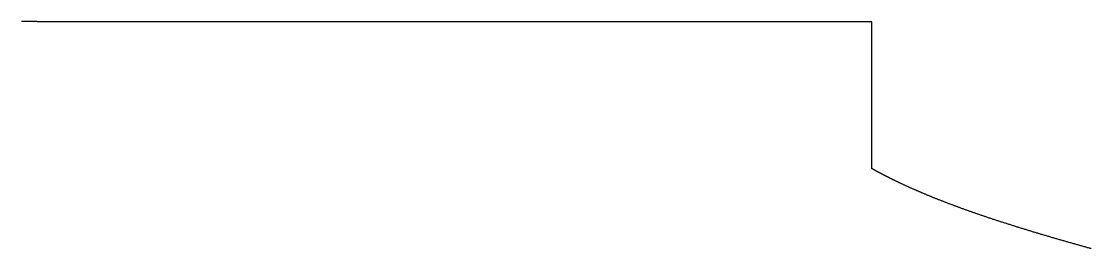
# Model space of a CAD drawing. Header units: millimetres. Extents: x -29284 to 23927, y -13272 to 6553.
# Drawn here: x 5499 to 14713, y 4584 to 6545 of the extents above; entities that cross this region are included whole.
import ezdxf

# ---------------------------------------------------------------- set-up
doc = ezdxf.new("R2010")
doc.units = ezdxf.units.MM
doc.layers.add('ROAD_BOUNDARY', color=8, linetype='Continuous')

msp = doc.modelspace()

# ---------------------------------------------------------------- linework, layer by layer
at = {"layer": 'ROAD_BOUNDARY'}
msp.add_lwpolyline([(14717.9, 4584.4), (14710.3, 4586.5), (14702.7, 4588.6), (14695.1, 4590.7), (14687.5, 4592.8), (14679.9, 4594.9), (14672.3, 4597), (14664.7, 4599.1), (14657.2, 4601.3), (14649.6, 4603.4), (14642, 4605.5), (14634.4, 4607.6), (14626.8, 4609.7), (14619.2, 4611.9), (14611.6, 4614), (14604.1, 4616.1), (14596.5, 4618.2), (14588.9, 4620.4), (14581.3, 4622.5), (14573.8, 4624.7), (14566.2, 4626.8), (14558.6, 4628.9), (14551, 4631.1), (14543.5, 4633.2), (14535.9, 4635.4), (14528.3, 4637.6), (14520.8, 4639.7), (14513.2, 4641.9), (14505.6, 4644), (14498.1, 4646.2), (14490.5, 4648.4), (14483, 4650.5), (14475.4, 4652.7), (14467.9, 4654.9), (14460.3, 4657.1), (14452.8, 4659.2), (14445.2, 4661.4), (14437.7, 4663.6), (14430.1, 4665.8), (14422.6, 4668), (14415.1, 4670.2), (14407.5, 4672.4), (14400, 4674.6), (14392.5, 4676.8), (14384.9, 4679), (14377.4, 4681.2), (14369.9, 4683.4), (14362.4, 4685.6), (14354.9, 4687.8), (14347.4, 4690), (14339.8, 4692.2), (14332.3, 4694.5), (14324.8, 4696.7), (14317.3, 4698.9), (14309.9, 4701.1), (14302.4, 4703.4), (14294.9, 4705.6), (14287.4, 4707.8), (14279.9, 4710.1), (14272.4, 4712.3), (14265, 4714.5), (14257.5, 4716.8), (14250.1, 4719), (14242.7, 4721.2), (14235.3, 4723.5), (14227.9, 4725.7), (14220.5, 4727.9), (14213.1, 4730.2), (14205.7, 4732.4), (14198.3, 4734.7), (14190.9, 4736.9), (14183.6, 4739.2), (14176.2, 4741.4), (14168.8, 4743.7), (14161.5, 4745.9), (14154.1, 4748.2), (14146.7, 4750.4), (14139.4, 4752.7), (14132.1, 4755), (14124.7, 4757.2), (14117.4, 4759.5), (14110.1, 4761.8), (14102.7, 4764.1), (14095.4, 4766.3), (14088.1, 4768.6), (14080.8, 4770.9), (14073.5, 4773.2), (14066.2, 4775.5), (14059, 4777.7), (14051.7, 4780), (14044.4, 4782.3), (14037.1, 4784.6), (14029.9, 4786.9), (14022.7, 4789.2), (14015.6, 4791.5), (14008.5, 4793.7), (14001.4, 4796), (13994.3, 4798.2), (13987.2, 4800.5), (13980.1, 4802.8), (13973, 4805.1), (13965.9, 4807.3), (13958.8, 4809.6), (13951.7, 4811.9), (13944.7, 4814.2), (13937.6, 4816.5), (13930.6, 4818.8), (13923.5, 4821.1), (13916.5, 4823.4), (13909.5, 4825.6), (13902.5, 4827.9), (13895.4, 4830.2), (13888.4, 4832.5), (13881.5, 4834.9), (13874.5, 4837.2), (13867.5, 4839.5), (13860.5, 4841.8), (13853.6, 4844.1), (13846.6, 4846.4), (13839.7, 4848.7), (13832.8, 4851), (13825.8, 4853.4), (13818.9, 4855.7), (13812, 4858), (13805.1, 4860.3), (13798.4, 4862.6), (13791.7, 4864.9), (13785, 4867.1), (13778.3, 4869.4), (13771.7, 4871.7), (13765, 4873.9), (13758.4, 4876.2), (13751.7, 4878.5), (13745.1, 4880.8), (13738.5, 4883.1), (13731.8, 4885.4), (13725.2, 4887.7), (13718.6, 4889.9), (13712.1, 4892.2), (13705.5, 4894.5), (13698.9, 4896.8), (13692.4, 4899.1), (13685.8, 4901.4), (13679.3, 4903.7), (13672.7, 4906), (13666.2, 4908.3), (13659.7, 4910.6), (13653.2, 4913), (13646.7, 4915.3), (13640.3, 4917.6), (13633.8, 4919.9), (13627.4, 4922.2), (13620.9, 4924.5), (13614.4, 4926.9), (13608, 4929.2), (13601.6, 4931.5), (13595.2, 4933.8), (13589, 4936.1), (13582.8, 4938.3), (13576.8, 4940.6), (13570.7, 4942.8), (13564.6, 4945.1), (13558.5, 4947.3), (13552.4, 4949.6), (13546.3, 4951.8), (13540.2, 4954.1), (13534.1, 4956.3), (13528.1, 4958.6), (13522.1, 4960.9), (13516, 4963.1), (13510, 4965.4), (13504, 4967.7), (13498, 4969.9), (13492, 4972.2), (13486, 4974.5), (13480.1, 4976.8), (13474.1, 4979), (13468.2, 4981.3), (13462.2, 4983.6), (13456.3, 4985.9), (13450.4, 4988.2), (13444.5, 4990.4), (13438.6, 4992.7), (13432.7, 4995), (13426.9, 4997.3), (13421, 4999.6), (13415.1, 5001.9), (13409.2, 5004.2), (13403.5, 5006.5), (13397.9, 5008.7), (13392.3, 5010.9), (13386.9, 5013.1), (13381.4, 5015.3), (13375.9, 5017.5), (13370.4, 5019.7), (13364.9, 5021.9), (13359.5, 5024.1), (13354, 5026.3), (13348.5, 5028.5), (13343.1, 5030.7), (13337.7, 5032.9), (13332.3, 5035.1), (13326.9, 5037.4), (13321.5, 5039.6), (13316.1, 5041.8), (13310.7, 5044), (13305.3, 5046.2), (13300, 5048.5), (13294.6, 5050.7), (13289.3, 5052.9), (13284, 5055.1), (13278.7, 5057.4), (13273.4, 5059.6), (13268.1, 5061.8), (13262.8, 5064.1), (13257.6, 5066.3), (13252.3, 5068.6), (13247, 5070.8), (13241.7, 5073.1), (13236.5, 5075.3), (13231.4, 5077.5), (13226.3, 5079.7), (13221.4, 5081.8), (13216.5, 5083.9), (13211.7, 5086), (13206.8, 5088.2), (13201.9, 5090.3), (13197.1, 5092.4), (13192.2, 5094.6), (13187.3, 5096.7), (13182.5, 5098.9), (13177.7, 5101), (13172.8, 5103.1), (13168, 5105.3), (13163.2, 5107.4), (13158.4, 5109.6), (13153.7, 5111.7), (13148.9, 5113.9), (13144.1, 5116), (13139.4, 5118.2), (13134.6, 5120.4), (13129.9, 5122.5), (13125.1, 5124.7), (13120.4, 5126.8), (13115.7, 5129), (13111.1, 5131.1), (13106.5, 5133.3), (13101.8, 5135.4), (13097, 5137.7), (13092.2, 5139.9), (13087.4, 5142.2), (13082.7, 5144.3), (13078.5, 5146.3), (13074.6, 5148.1), (13071.1, 5149.8), (13067.8, 5151.3), (13064.6, 5152.9), (13061.2, 5154.5), (13057.8, 5156.1), (13054.3, 5157.8), (13050.8, 5159.5), (13047.3, 5161.1), (13043.9, 5162.8), (13040.5, 5164.4), (13037, 5166.1), (13033.6, 5167.7), (13030.2, 5169.4), (13026.8, 5171), (13023.4, 5172.7), (13020, 5174.3), (13016.6, 5176), (13013.3, 5177.6), (13009.9, 5179.3), (13006.5, 5181), (13003.1, 5182.6), (12999.8, 5184.3), (12996.4, 5185.9), (12993.1, 5187.6), (12989.8, 5189.2), (12986.5, 5190.9), (12983.1, 5192.6), (12979.6, 5194.3), (12976.1, 5196.1), (12972.8, 5197.7), (12969.8, 5199.2), (12967.2, 5200.6), (12964.8, 5201.8), (12962.6, 5202.9), (12960.4, 5204), (12958.1, 5205.2), (12955.7, 5206.4), (12953.4, 5207.6), (12951, 5208.8), (12948.6, 5210), (12946.3, 5211.2), (12943.9, 5212.4), (12941.6, 5213.6), (12939.3, 5214.8), (12937, 5216), (12934.6, 5217.2), (12932.3, 5218.4), (12930, 5219.6), (12927.7, 5220.8), (12925.4, 5222), (12923.1, 5223.2), (12920.7, 5224.4), (12918.4, 5225.6), (12916.1, 5226.8), (12913.8, 5228), (12911.6, 5229.2), (12909.3, 5230.4), (12907, 5231.6), (12904.7, 5232.8), (12902.2, 5234.1), (12899.8, 5235.4), (12897.6, 5236.6), (12895.5, 5237.7), (12893.8, 5238.6), (12892.4, 5239.3), (12891, 5240.1), (12889.7, 5240.8), (12888.3, 5241.5), (12886.8, 5242.3), (12885.3, 5243.1), (12883.8, 5243.9), (12882.3, 5244.7), (12880.9, 5245.5), (12879.4, 5246.2), (12878, 5247), (12876.5, 5247.8), (12875.1, 5248.6), (12873.6, 5249.4), (12872.2, 5250.2), (12870.7, 5250.9), (12869.3, 5251.7), (12867.8, 5252.5), (12866.4, 5253.3), (12864.9, 5254.1), (12863.5, 5254.9), (12862, 5255.7), (12860.6, 5256.4), (12859.2, 5257.2), (12857.8, 5258), (12856.4, 5258.7), (12854.9, 5259.6), (12853.3, 5260.4), (12851.8, 5261.3), (12850.3, 5262), (12849.1, 5262.7), (12848.2, 5263.2), (12847.5, 5263.6), (12846.9, 5263.9), (12846.3, 5264.3), (12845.7, 5264.6), (12845, 5265), (12844.2, 5265.4), (12843.5, 5265.8), (12842.8, 5266.2), (12842.1, 5266.6), (12841.4, 5267), (12840.7, 5267.4), (12840, 5267.7), (12839.3, 5268.1), (12838.6, 5268.5), (12837.9, 5268.9), (12837.2, 5269.3), (12836.5, 5269.7), (12835.8, 5270.1), (12835.1, 5270.5), (12834.4, 5270.8), (12833.7, 5271.2), (12833, 5271.6), (12832.3, 5272), (12831.6, 5272.4), (12830.9, 5272.8), (12830.2, 5273.2), (12829.5, 5273.6), (12828.8, 5273.9), (12828.1, 5274.3), (12827.4, 5274.7), (12826.7, 5275.1), (12826.7, 6540.4), (5729.6, 6540.4), (5727.1, 6540.4), (5724.5, 6540.5), (5722, 6540.6), (5719.4, 6540.6), (5716.9, 6540.7), (5714.4, 6540.7), (5711.8, 6540.8), (5709.3, 6540.8), (5706.7, 6540.9), (5704.2, 6540.9), (5701.6, 6541), (5699.1, 6541.1), (5696.5, 6541.1), (5694, 6541.2), (5691.4, 6541.2), (5688.9, 6541.3), (5686.3, 6541.3), (5683.8, 6541.4), (5681.2, 6541.4), (5678.7, 6541.5), (5676.2, 6541.6), (5673.7, 6541.6), (5671.1, 6541.7), (5668.5, 6541.7), (5665.8, 6541.8), (5663.2, 6541.8), (5660.6, 6541.9), (5658.3, 6541.9), (5656.2, 6542), (5654, 6542), (5651.4, 6542.1), (5648.1, 6542.1), (5643.7, 6542.2), (5638.6, 6542.3), (5633.1, 6542.4), (5627.5, 6542.6), (5622.2, 6542.7), (5617, 6542.8), (5612, 6542.9), (5606.9, 6543), (5601.8, 6543.1), (5596.7, 6543.2), (5591.5, 6543.3), (5586.3, 6543.4), (5581.2, 6543.5), (5576, 6543.6), (5570.9, 6543.7), (5565.7, 6543.8), (5560.5, 6543.9), (5555.4, 6544), (5550.2, 6544.1), (5545.1, 6544.2), (5539.9, 6544.3), (5534.8, 6544.4), (5529.6, 6544.4), (5524.4, 6544.5), (5519.1, 6544.6), (5513.8, 6544.7), (5508.6, 6544.8), (5503.7, 6544.9), (5499, 6545)], dxfattribs=at)

doc.saveas('drawing.dxf')
